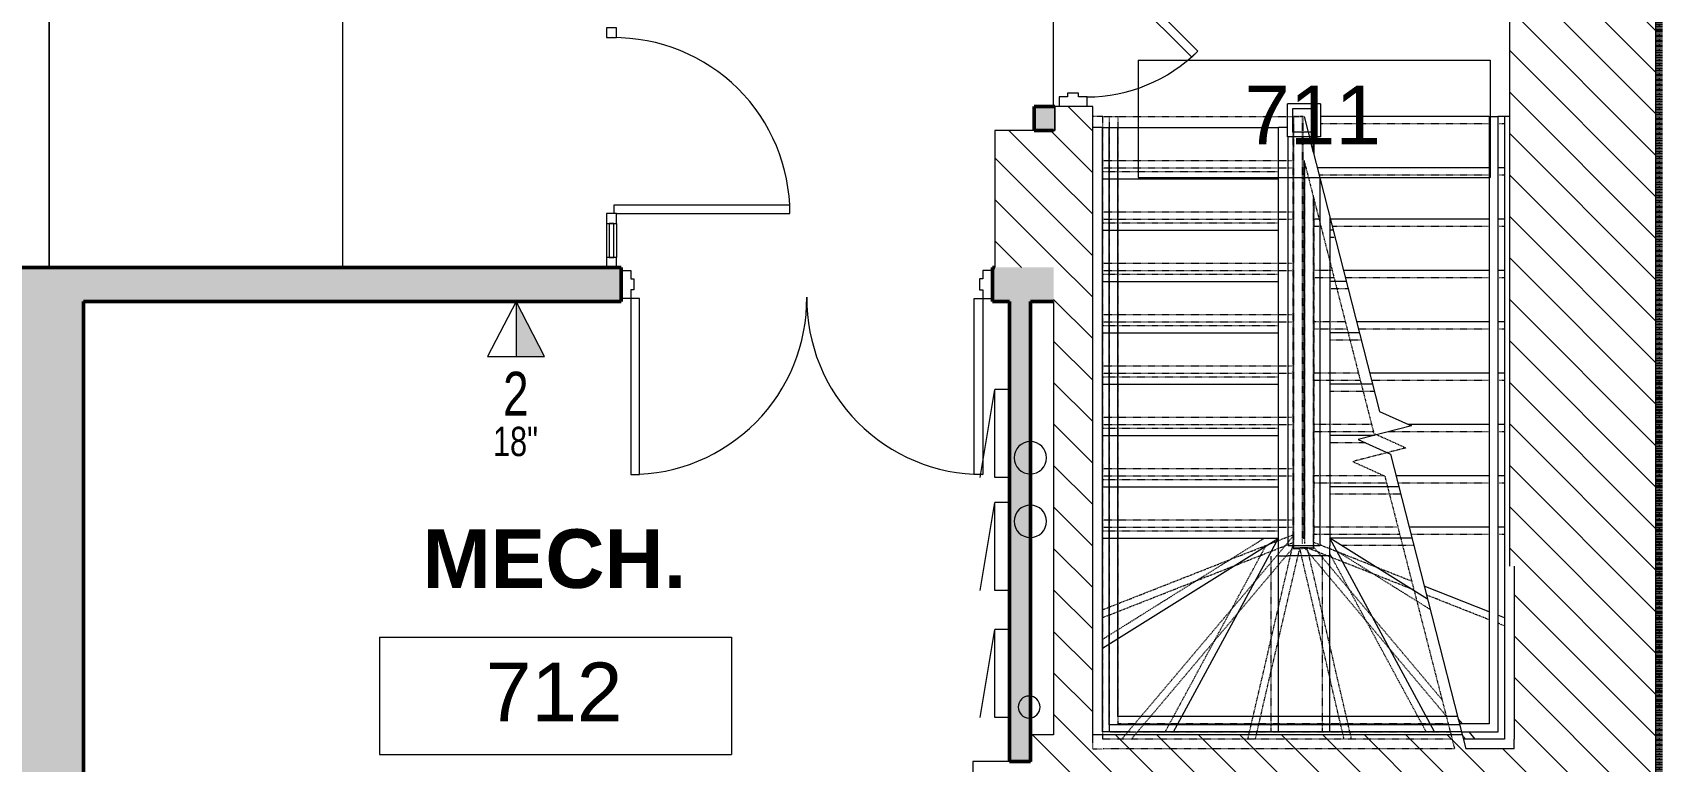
# Model space of a CAD drawing. Header units: inches. Extents: x -897 to 1409, y -1054 to 924.
# Drawn here: x 601.2 to 934.1, y -149.4 to -0.3 of the extents above; entities that cross this region are included whole.
import ezdxf

# ---------------------------------------------------------------- set-up
doc = ezdxf.new("R2010")
doc.units = ezdxf.units.IN
doc.header["$MEASUREMENT"] = 0
for name, pattern in [('Double Dash 3_8_', [1, 0.375, -0.125, 0.125, -0.125, 0.125, -0.125]), ('Double Dash 3_8__2_', [1, 0.375, -0.125, 0.125, -0.125, 0.125, -0.125]), ('Overhead 1_16_', [0.101562, 0.0625, -0.039062])]:
    doc.linetypes.add(name, pattern=pattern)
for name, color, linetype, lineweight in [('A-ANNO-NOTE', 131, 'Continuous', 9), ('A-AREA-IDEN', 2, 'Continuous', 9), ('A-DETL', 90, 'Continuous', 13), ('A-DOOR', 31, 'Continuous', 13), ('A-DOOR-FRAM', 31, 'Continuous', 20), ('A-FLOR', 192, 'Continuous', 13), ('A-FLOR-HRAL', 11, 'Continuous', 13), ('A-FLOR-HRAL-MBND', 5, 'Continuous', 13), ('A-FLOR-LEVL', 51, 'Continuous', 9), ('A-GLAZ-CURT', 52, 'Continuous', 9), ('A-GLAZ-CWMG', 51, 'Continuous', 9), ('A-WALL', 113, 'Continuous', 13), ('A-WALL-PATT', 111, 'Continuous', 13), ('C-PROP-LINE', 91, 'Double Dash 3_8_', 20), ('E-ELEC-EQPM', 71, 'Continuous', 9), ('I-WALL', 2, 'Continuous', 13), ('S-COLS-SYMB', 171, 'Continuous', 20), ('S-STRS', 31, 'Continuous', 13), ('S-STRS-MBND', 31, 'Continuous', 13)]:
    doc.layers.add(name, color=color, linetype=linetype, lineweight=lineweight)
doc.styles.add('Arial', font='arial.ttf', dxfattribs={"width": 0.75, "height": 9})
doc.styles.add('Arial_1', font='arial.ttf', dxfattribs={"width": 0.75, "height": 6})
doc.styles.add('Arial_4', font='arial.ttf', dxfattribs={"height": 12})
doc.styles.add('Arial_B', font='arialbd.ttf', dxfattribs={"height": 12})
pattern_1 = [(135, (0, 0), (-4.24264, -4.24264), [])]

# ---------------------------------------------------------------- blocks, each defined once
blk = doc.blocks.new('Room Tag - Room Tag-84095-7TH FLOOR TELECOM PLAN')
at = {"layer": 'A-AREA-IDEN'}
for p, q in [((-0.375, -0.0625), (-0.375, -0.3125)), ((-0.375, -0.0625), (0.375, -0.0625)), ((0.375, -0.0625), (0.375, -0.3125)), ((-0.375, -0.3125), (0.375, -0.3125))]:
    blk.add_line(p, q, dxfattribs=at)
blk = doc.blocks.new('Single-HM Frame - Stair Exst_ 32_-1142600-7TH FLOOR TELECOM PLAN')
at = {"layer": 'A-DOOR', "color": 53, "lineweight": 9}
for p, q in [((-16, 2.87), (6.63, 25.5)), ((7.87, 24.26), (-14.76, 1.64)), ((6.63, 25.5), (7.87, 24.26)), ((-14.76, 1.64), (-16, 2.87))]:
    blk.add_line(p, q, dxfattribs=at)
blk.add_arc((-16, 2.87), 32, 360, 44.99, dxfattribs=at)
at = {"layer": 'A-DOOR-FRAM', "color": 133}
for p, q in [((-18, 2.87), (-16, 2.87)), ((-16, 2.87), (-16, 1.12)), ((-16, 1.12), (-15.25, 1.12)), ((-15.25, 1.12), (-15.25, -1.12)), ((15.25, 1.12), (15.25, -1.12)), ((16, 1.12), (15.25, 1.12)), ((16, 2.87), (16, 1.12)), ((18, 2.87), (16, 2.87)), ((-16, -2.87), (-18, -2.87)), ((-16, -1.12), (-16, -2.87)), ((-15.25, -1.12), (-16, -1.12)), ((15.25, -1.12), (16, -1.12)), ((16, -1.12), (16, -2.87)), ((16, -2.87), (18, -2.87))]:
    blk.add_line(p, q, dxfattribs=at)
blk = doc.blocks.new('Railing - 6 1_4_-1312259-7TH FLOOR TELECOM PLAN')
at = {"layer": 'A-FLOR-HRAL', "color": 53, "lineweight": 9}
for p, q in [((3.375, 3.375), (-3.375, 3.375)), ((-3.375, -3.375), (-3.375, 3.375)), ((3.375, 3.375), (3.375, -3.375)), ((2.375, 2.375), (-2.375, 2.375)), ((-2.375, 2.375), (-2.375, -2.375)), ((2.375, -2.375), (2.375, 2.375)), ((-2.375, -2.375), (2.375, -2.375)), ((3.375, -3.375), (-3.375, -3.375))]:
    blk.add_line(p, q, dxfattribs=at)
blk = doc.blocks.new('Railing - Railing-1085655-7TH FLOOR TELECOM PLAN')
at = {"layer": 'A-FLOR-HRAL', "color": 53, "lineweight": 9}
for p in [(862.45, -21.65), (863.27, -21.65)]:
    blk.add_line(p, (863.27, -24.85), dxfattribs=at)
at = {"layer": 'A-FLOR-HRAL-MBND', "color": 53, "linetype": 'Overhead 1_16_', "lineweight": 9}
for p, q in [((859.33, -17.5), (861.08, -17.5)), ((859.33, -105.74), (859.33, -17.5)), ((861.08, -104.87), (861.08, -17.5)), ((861.52, -27.02), (861.52, -104.87)), ((863.27, -33.85), (863.27, -105.74)), ((863.27, -105.74), (859.33, -105.74))]:
    blk.add_line(p, q, dxfattribs=at)
blk.add_blockref('Railing - 6 1_4_-1312259-7TH FLOOR TELECOM PLAN', (861.4, -18.28))
blk = doc.blocks.new('Railing - Railing-1085659-7TH FLOOR TELECOM PLAN')
at = {"layer": 'A-FLOR-HRAL', "color": 53, "lineweight": 9}
for p, q in [((899.27, -17.53), (901.02, -17.53)), ((899.27, -17.53), (899.27, -136.14)), ((901.02, -17.53), (901.02, -136.14)), ((899.27, -136.14), (899.27, -141.74)), ((901.02, -136.14), (901.02, -143.49)), ((893.19, -141.74), (893.64, -143.49)), ((899.27, -141.74), (893.19, -141.74)), ((901.02, -143.49), (893.64, -143.49))]:
    blk.add_line(p, q, dxfattribs=at)
at = {"layer": 'A-FLOR-HRAL-MBND', "color": 53, "linetype": 'Overhead 1_16_', "lineweight": 9}
for p, q in [((821.58, -17.5), (823.33, -17.5)), ((821.58, -136.13), (821.58, -17.5)), ((823.33, -136.13), (823.33, -17.5)), ((821.58, -143.49), (821.58, -136.13)), ((823.33, -141.74), (823.33, -136.13)), ((835.81, -141.74), (823.33, -141.74)), ((886.81, -141.74), (835.81, -141.74)), ((890.89, -141.74), (886.81, -141.74)), ((835.81, -143.49), (821.58, -143.49)), ((886.81, -143.49), (835.81, -143.49)), ((891.34, -143.49), (886.81, -143.49))]:
    blk.add_line(p, q, dxfattribs=at)
blk = doc.blocks.new('Railing - Railing-1306724-7TH FLOOR TELECOM PLAN')
at = {"layer": 'A-FLOR-HRAL', "color": 53, "lineweight": 9}
for p, q in [((821.52, -19.74), (823.27, -19.74)), ((821.52, -135.5), (821.52, -19.74)), ((823.27, -135.5), (823.27, -19.74)), ((821.52, -141.99), (821.52, -135.5)), ((823.27, -140.24), (823.27, -135.5)), ((830.84, -141.99), (821.52, -141.99)), ((830.84, -140.24), (823.27, -140.24)), ((891.95, -140.24), (830.84, -140.24)), ((891.95, -141.99), (830.84, -141.99)), ((892.81, -140.24), (891.95, -140.24)), ((893.25, -141.99), (891.95, -141.99))]:
    blk.add_line(p, q, dxfattribs=at)
blk = doc.blocks.new('System Panel - Glazed Centered-4211756-7TH FLOOR TELECOM PLAN')
at = {"layer": 'A-GLAZ-CURT', "color": 253, "lineweight": 13}
for p, q in [((3.5, 0.5), (-3.5, 0.5)), ((-3.5, 0.5), (-3.5, -0.5)), ((3.5, -0.5), (3.5, 0.5)), ((-3.5, -0.5), (3.5, -0.5))]:
    blk.add_line(p, q, dxfattribs=at)
blk = doc.blocks.new('Curtain Wall-Store Front-Sgl w swing _ Bar - Elev_ Lobby-3130013-7TH FLOOR TELECOM PLAN')
at = {"layer": 'A-DOOR', "color": 133, "lineweight": 20}
for p, q in [((-16.25, -0.5), (-18, -0.5)), ((-18, -1), (-18, -36.5)), ((-16.25, -36.5), (-16.25, -0.5)), ((-18, -36.5), (-16.25, -36.5))]:
    blk.add_line(p, q, dxfattribs=at)
at = {"layer": 'A-DOOR', "color": 53, "lineweight": 9}
blk.add_arc((-18, -0.5), 36, 270, 0.5, dxfattribs=at)
blk = doc.blocks.new('Rectangular Mullion - 2_ x 2_ Office Front-2076735-7TH FLOOR TELECOM PLAN')
at = {"layer": 'A-GLAZ-CWMG', "color": 53}
for p, q in [((718.71, -39.37), (718.71, -46.37)), ((720.71, -39.37), (720.71, -46.37))]:
    blk.add_line(p, q, dxfattribs=at)
blk = doc.blocks.new('Rectangular Mullion - 2_ x 2_ Office Front-1467738-7TH FLOOR TELECOM PLAN')
at = {"layer": 'A-GLAZ-CWMG', "color": 133, "lineweight": 20}
for p, q in [((0, 1), (-2, 1)), ((-2, 1), (-2, -1)), ((0, -1), (0, 1)), ((-2, -1), (0, -1))]:
    blk.add_line(p, q, dxfattribs=at)
blk = doc.blocks.new('Rectangular Mullion - 2_ x 2_ Office Front-1467735-7TH FLOOR TELECOM PLAN')
at = {"layer": 'A-GLAZ-CWMG', "color": 133, "lineweight": 20}
for p, q in [((-1, 1), (1, 1)), ((-1, -1), (-1, 1)), ((1, 1), (1, -1)), ((1, -1), (-1, -1))]:
    blk.add_line(p, q, dxfattribs=at)
blk = doc.blocks.new('Double Flush-HM Frame - 6_-0_ Storeroom 20 MIN-2956951-7TH FLOOR TELECOM PLAN')
at = {"layer": 'A-DOOR', "color": 133, "lineweight": 20}
for p, q in [((-54, 38.875), (-52.25, 38.875)), ((-54, 2.875), (-54, 38.875)), ((-52.25, 38.875), (-52.25, 2.875)), ((16.25, 38.875), (16.25, 2.875)), ((18, 38.875), (16.25, 38.875)), ((18, 2.875), (18, 38.875)), ((-52.25, 2.875), (-54, 2.875)), ((16.25, 2.875), (18, 2.875))]:
    blk.add_line(p, q, dxfattribs=at)
at = {"layer": 'A-DOOR', "color": 53, "lineweight": 9}
for centre, start, end in [((-54, 2.875), 359.5, 90), ((18, 2.875), 90, 180.5)]:
    blk.add_arc(centre, 36, start, end, dxfattribs=at)
at = {"layer": 'A-DOOR-FRAM', "color": 133}
for p, q in [((-54, 2.875), (-56, 2.875)), ((-54, 1.125), (-54, 2.875)), ((-53.375, 1.125), (-54, 1.125)), ((-53.375, -1.125), (-53.375, 1.125)), ((17.375, 1.125), (18, 1.125)), ((17.375, -1.125), (17.375, 1.125)), ((18, 2.875), (20, 2.875)), ((18, 1.125), (18, 2.875)), ((-56, -2.875), (-54, -2.875)), ((-54, -1.125), (-53.375, -1.125)), ((-54, -2.875), (-54, -1.125)), ((18, -1.125), (17.375, -1.125)), ((18, -2.875), (18, -1.125)), ((20, -2.875), (18, -2.875))]:
    blk.add_line(p, q, dxfattribs=at)
blk = doc.blocks.new('Pipe-Column - Pipe6STD-4878783-7TH FLOOR TELECOM PLAN')
at = {"layer": 'S-COLS-SYMB', "color": 133}
for start, end in [(360, 180), (180, 360)]:
    blk.add_arc((0, 0), 3.31, start, end, dxfattribs=at)
blk = doc.blocks.new('Pipe-Column - Pipe4STD-4878796-7TH FLOOR TELECOM PLAN')
at = {"layer": 'S-COLS-SYMB', "color": 133}
for start, end in [(360, 180), (180, 360)]:
    blk.add_arc((0, 0), 2.25, start, end, dxfattribs=at)
blk = doc.blocks.new('Electrical Panel - Power Panel-1081292-7TH FLOOR TELECOM PLAN')
at = {"layer": 'E-ELEC-EQPM', "color": 53}
for p, q in [((-15.96, 8.12), (2.04, 5.12)), ((-15.96, 5.12), (2.04, 5.12)), ((-15.96, 2.13), (-15.96, 5.12)), ((2.04, 2.13), (2.04, 5.12))]:
    blk.add_line(p, q, dxfattribs=at)
blk = doc.blocks.new('Family - ___-850868-7TH FLOOR TELECOM PLAN')
at = {"layer": 'C-PROP-LINE', "color": 133, "linetype": 'Double Dash 3_8__2_'}
blk.add_line((934.11, -344.99), (934.11, 840.01), dxfattribs=at)

msp = doc.modelspace()

# ---------------------------------------------------------------- hatches: boundary and pattern name
at = {"layer": 'A-ANNO-NOTE'}
msp.add_hatch(color=256, dxfattribs=at).paths.add_polyline_path([(705.97, -66.62), (700.17, -55.37), (700.17, -66.62)], flags=0)
at = {"layer": 'A-WALL-PATT', "lineweight": 9}
h = msp.add_hatch(dxfattribs=at)
h.set_pattern_fill('FP_1', color=53, style=0, pattern_type=2)
h.set_pattern_definition(pattern_1)
h.paths.add_polyline_path([(933.4, -243.24), (933.4, 797.38), (903.4, 797.38), (903.4, -109.51), (904.4, -109.51), (904.4, -146.87), (903.4, -146.87), (903.4, -243.24)], flags=0)
at = {"layer": 'A-WALL-PATT'}
h = msp.add_hatch(color=253, dxfattribs=at)
h.paths.add_polyline_path([(806.15, -20.37), (810.4, -20.37), (810.4, -15.49), (806.15, -15.49)], flags=0)
h.paths.add_polyline_path([(810.4, 20.51), (810.4, 91.71), (806.15, 91.71), (806.15, 20.51)], flags=0)
at = {"layer": 'A-WALL-PATT', "lineweight": 9}
h = msp.add_hatch(dxfattribs=at)
h.set_pattern_fill('FP_1', color=53, style=0, pattern_type=2)
h.set_pattern_definition(pattern_1)
h.paths.add_polyline_path([(810.98, -143.99), (818.15, -143.99), (818.15, -15.49), (810.4, -15.49), (810.4, -20.37), (810.15, -20.37), (810.15, -143.99)], flags=0)
h.paths.add_polyline_path([(818.15, 20.51), (818.15, 79.71), (810.4, 79.71), (810.4, 20.51), (810.98, 20.51)], flags=0)
h = msp.add_hatch(dxfattribs=at)
h.set_pattern_fill('FP_1', color=53, style=0, pattern_type=2)
h.set_pattern_definition(pattern_1)
h.paths.add_polyline_path([(810.15, -48.37), (810.15, -20.37), (798.15, -20.37), (798.15, -48.37)], flags=0)
at = {"layer": 'A-WALL-PATT'}
for points in [[(598.92, -217.24), (603.18, -217.24), (603.18, -215.24), (611.67, -215.24), (611.67, -48.37), (598.92, -48.37), (598.92, -213.88)], [(638.27, -55.37), (638.27, -48.37), (611.67, -48.37), (611.67, -55.37), (612.71, -55.37)], [(805.4, -149.45), (805.4, -55.37), (801.15, -55.37), (801.15, -149.45)]]:
    msp.add_hatch(color=253, dxfattribs=at).paths.add_polyline_path(points, flags=0)
h = msp.add_hatch(color=253, dxfattribs=at)
h.paths.add_polyline_path([(797.65, -55.37), (810.15, -55.37), (810.15, -48.37), (797.65, -48.37)], flags=0)
h.paths.add_polyline_path([(721.65, -55.37), (721.65, -48.37), (638.27, -48.37), (638.27, -55.37), (652.37, -55.37)], flags=0)
at = {"layer": 'A-WALL-PATT', "lineweight": 9}
h = msp.add_hatch(dxfattribs=at)
h.set_pattern_fill('FP_1', color=53, style=0, pattern_type=2)
h.set_pattern_definition(pattern_1)
h.paths.add_polyline_path([(903.4, -155.99), (903.4, -146.87), (894.5, -146.87), (893.77, -143.99), (805.65, -143.99), (805.65, -155.99), (890.29, -155.99)], flags=0)

# ---------------------------------------------------------------- linework, layer by layer
at = {"layer": 'A-ANNO-NOTE', "lineweight": 20}
for p, q in [((700.17, -55.37), (694.36, -66.62)), ((705.97, -66.62), (700.17, -55.37)), ((694.36, -66.62), (705.97, -66.62))]:
    msp.add_line(p, q, dxfattribs=at)
at = {"layer": 'A-ANNO-NOTE'}
for p, q in [((700.17, -55.37), (700.17, -66.62)), ((705.97, -66.62), (700.17, -55.37)), ((700.17, -66.62), (705.97, -66.62))]:
    msp.add_line(p, q, dxfattribs=at)
at = {"layer": 'A-DETL', "linetype": 'Double Dash 3_8_', "lineweight": 140}
msp.add_line((934.11, -243.24), (934.11, 843.38), dxfattribs=at)
at = {"layer": 'A-FLOR', "color": 53, "lineweight": 9}
msp.add_line((810.15, -15.49), (810.15, 20.51), dxfattribs=at)
at = {"layer": 'A-FLOR', "color": 253}
msp.add_line((604.68, -48.37), (604.68, 12.13), dxfattribs=at)
at = {"layer": 'A-FLOR-LEVL', "color": 53}
for p, q in [((664.68, 23.63), (664.68, -48.37)), ((604.68, 12.13), (604.68, -48.37))]:
    msp.add_line(p, q, dxfattribs=at)
at = {"layer": 'A-WALL', "color": 133, "lineweight": 20}
for p, q in [((933.4, -243.24), (933.4, 797.38)), ((903.4, 16.01), (903.4, -109.51)), ((818.15, -15.49), (810.4, -15.49)), ((818.15, -143.99), (818.15, -15.49)), ((798.15, -20.37), (798.15, -48.37)), ((810.15, -20.37), (798.15, -20.37)), ((810.15, -55.37), (810.15, -143.99)), ((810.15, -143.99), (805.65, -143.99)), ((805.65, -143.99), (805.65, -149.45)), ((893.77, -143.99), (818.15, -143.99)), ((793.65, -149.45), (793.65, -176.99)), ((805.65, -149.45), (793.65, -149.45))]:
    msp.add_line(p, q, dxfattribs=at)
at = {"layer": 'A-WALL', "color": 53, "lineweight": 9}
for p, q in [((810.4, -15.49), (810.4, -20.37)), ((810.4, -20.37), (810.15, -20.37))]:
    msp.add_line(p, q, dxfattribs=at)
at = {"layer": 'I-WALL', "color": 213, "lineweight": 50}
for p, q in [((806.15, -15.49), (806.15, -20.37)), ((810.4, -15.49), (806.15, -15.49)), ((806.15, -20.37), (810.15, -20.37)), ((611.67, -48.37), (598.92, -48.37)), ((638.27, -48.37), (611.67, -48.37)), ((721.65, -48.37), (638.27, -48.37)), ((721.65, -55.37), (721.65, -48.37)), ((798.15, -48.37), (797.65, -48.37)), ((797.65, -48.37), (797.65, -55.37)), ((611.67, -207.24), (611.67, -55.37)), ((611.67, -55.37), (638.27, -55.37)), ((638.27, -55.37), (721.65, -55.37)), ((797.65, -55.37), (801.15, -55.37)), ((801.15, -55.37), (801.15, -149.45)), ((805.4, -55.37), (810.15, -55.37)), ((805.4, -149.45), (805.4, -55.37)), ((801.15, -149.45), (805.4, -149.45))]:
    msp.add_line(p, q, dxfattribs=at)
at = {"layer": 'I-WALL', "color": 253}
for p, q in [((810.4, -20.37), (810.4, -15.49)), ((810.15, -20.37), (810.4, -20.37))]:
    msp.add_line(p, q, dxfattribs=at)
at = {"layer": 'S-STRS', "color": 53, "lineweight": 9}
for p, q in [((820.15, -19.74), (818.15, -19.74)), ((820.15, -30.24), (820.15, -19.74)), ((820.15, -19.74), (856.15, -19.74)), ((858.02, -19.74), (856.15, -19.74)), ((856.15, -30.24), (856.15, -19.74)), ((899.27, -17.53), (864.77, -17.53)), ((902.4, -17.53), (901.02, -17.53)), ((903.4, -17.53), (902.4, -17.53)), ((902.4, -17.53), (902.4, -28.03)), ((858.15, -105.37), (858.15, -21.65)), ((863.4, -21.65), (863.4, -25.34)), ((899.27, -28.03), (864.09, -28.03)), ((902.4, -28.03), (901.02, -28.03)), ((902.4, -28.03), (902.4, -38.53)), ((820.15, -40.74), (820.15, -30.24)), ((820.15, -30.24), (856.15, -30.24)), ((856.15, -40.74), (856.15, -30.24)), ((864.65, -30.23), (864.65, -105.37)), ((866.65, -38.04), (866.65, -40.74)), ((899.27, -38.53), (866.77, -38.53)), ((902.4, -38.53), (901.02, -38.53)), ((902.4, -38.53), (902.4, -49.03)), ((820.15, -51.24), (820.15, -40.74)), ((820.15, -40.74), (856.15, -40.74)), ((856.15, -51.24), (856.15, -40.74)), ((866.65, -40.74), (866.65, -51.24)), ((867.34, -40.74), (866.65, -40.74)), ((899.27, -49.03), (869.46, -49.03)), ((902.4, -49.03), (901.02, -49.03)), ((902.4, -49.03), (902.4, -59.53)), ((820.15, -61.74), (820.15, -51.24)), ((820.15, -51.24), (856.15, -51.24)), ((856.15, -61.74), (856.15, -51.24)), ((866.65, -51.24), (866.65, -61.74)), ((870.03, -51.24), (866.65, -51.24)), ((899.27, -59.53), (872.15, -59.53)), ((902.4, -59.53), (901.02, -59.53)), ((902.4, -59.53), (902.4, -70.03)), ((820.15, -72.24), (820.15, -61.74)), ((820.15, -61.74), (856.15, -61.74)), ((856.15, -72.24), (856.15, -61.74)), ((866.65, -61.74), (866.65, -72.24)), ((872.72, -61.74), (866.65, -61.74)), ((820.15, -82.74), (820.15, -72.24)), ((820.15, -72.24), (856.15, -72.24)), ((856.15, -82.74), (856.15, -72.24)), ((866.65, -72.24), (866.65, -82.74)), ((875.4, -72.24), (866.65, -72.24)), ((899.27, -70.03), (874.84, -70.03)), ((902.4, -70.03), (901.02, -70.03)), ((902.4, -70.03), (902.4, -80.53)), ((820.15, -93.24), (820.15, -82.74)), ((820.15, -82.74), (856.15, -82.74)), ((856.15, -93.24), (856.15, -82.74)), ((866.65, -82.74), (866.65, -93.24)), ((875.82, -82.74), (866.65, -82.74)), ((899.27, -80.53), (882.79, -80.53)), ((902.4, -80.53), (901.02, -80.53)), ((902.4, -80.53), (902.4, -91.03)), ((899.27, -91.03), (880.21, -91.03)), ((902.4, -91.03), (901.02, -91.03)), ((902.4, -91.03), (902.4, -101.53)), ((820.15, -103.74), (820.15, -93.24)), ((820.15, -93.24), (856.15, -93.24)), ((856.15, -103.74), (856.15, -93.24)), ((866.65, -93.24), (866.65, -103.74)), ((880.78, -93.24), (866.65, -93.24)), ((899.27, -101.53), (882.9, -101.53)), ((902.4, -101.53), (901.02, -101.53)), ((902.4, -101.53), (902.4, -120.08)), ((820.15, -126.24), (820.15, -103.74)), ((820.15, -103.74), (856.15, -103.74)), ((820.15, -126.24), (856.15, -103.74)), ((834.71, -143.37), (856.15, -103.74)), ((856.15, -107.37), (856.15, -103.74)), ((864.65, -105.37), (858.15, -105.37)), ((866.65, -103.74), (866.65, -105.37)), ((888.09, -143.37), (866.65, -103.74)), ((886.67, -116.25), (866.65, -103.74)), ((883.47, -103.74), (866.65, -103.74)), ((866.65, -107.37), (866.65, -105.37)), ((856.15, -107.37), (858.15, -107.37)), ((856.15, -143.37), (856.15, -107.37)), ((866.65, -107.37), (858.15, -107.37)), ((866.65, -143.37), (866.65, -107.37)), ((904.4, -109.51), (904.4, -128.65)), ((899.27, -118.84), (885.99, -113.59)), ((902.4, -120.08), (901.02, -119.53)), ((902.4, -120.08), (902.4, -128.65)), ((820.15, -132.24), (820.15, -126.24)), ((902.4, -128.65), (902.4, -144.87)), ((904.4, -128.65), (904.4, -144.87)), ((820.15, -143.37), (820.15, -132.24)), ((893.78, -141.74), (892.93, -140.73)), ((825.81, -143.37), (820.15, -143.37)), ((834.71, -143.37), (827.22, -143.37)), ((856.15, -143.37), (834.71, -143.37)), ((866.65, -143.37), (856.15, -143.37)), ((888.09, -143.37), (866.65, -143.37)), ((893.61, -143.37), (888.09, -143.37)), ((896.41, -144.87), (893.99, -144.87)), ((896.41, -144.87), (895.26, -143.49)), ((902.4, -144.87), (896.41, -144.87)), ((904.4, -146.87), (904.4, -144.87)), ((904.4, -146.87), (894.5, -146.87))]:
    msp.add_line(p, q, dxfattribs=at)
at = {"layer": 'S-STRS', "color": 53, "linetype": 'Overhead 1_16_', "lineweight": 9}
for p, q in [((899.27, -19.03), (864.77, -19.03)), ((902.4, -19.03), (901.02, -19.03)), ((820.15, -28.74), (856.15, -28.74)), ((899.27, -29.53), (864.47, -29.53)), ((902.4, -29.53), (901.02, -29.53)), ((820.15, -39.24), (856.15, -39.24)), ((867.72, -42.24), (866.65, -42.24)), ((899.27, -40.03), (867.16, -40.03)), ((902.4, -40.03), (901.02, -40.03)), ((820.15, -49.74), (856.15, -49.74)), ((870.41, -52.74), (866.65, -52.74)), ((899.27, -50.53), (869.84, -50.53)), ((902.4, -50.53), (901.02, -50.53)), ((820.15, -60.24), (856.15, -60.24)), ((873.1, -63.24), (866.65, -63.24)), ((899.27, -61.03), (872.53, -61.03)), ((902.4, -61.03), (901.02, -61.03)), ((820.15, -70.74), (856.15, -70.74)), ((899.27, -71.53), (875.22, -71.53)), ((902.4, -71.53), (901.02, -71.53)), ((875.79, -73.74), (866.65, -73.74)), ((820.15, -81.24), (856.15, -81.24)), ((899.27, -82.03), (878.61, -82.03)), ((902.4, -82.03), (901.02, -82.03)), ((873.94, -84.24), (866.65, -84.24)), ((820.15, -91.74), (856.15, -91.74)), ((899.27, -92.53), (880.59, -92.53)), ((902.4, -92.53), (901.02, -92.53)), ((881.16, -94.74), (866.65, -94.74)), ((820.15, -102.24), (856.15, -102.24)), ((899.27, -103.03), (883.28, -103.03)), ((902.4, -103.03), (901.02, -103.03)), ((820.15, -124.47), (853.32, -103.74)), ((833, -143.37), (853.57, -105.35)), ((887.21, -118.36), (868.09, -106.42)), ((883.85, -105.24), (869.05, -105.24)), ((854.65, -143.37), (854.65, -107.37)), ((865.15, -143.37), (865.15, -107.37)), ((886.38, -143.37), (866.65, -106.9)), ((899.27, -120.46), (886.44, -115.39)), ((902.4, -121.69), (901.02, -121.15)), ((894.45, -144.87), (893.79, -144.08))]:
    msp.add_line(p, q, dxfattribs=at)
at = {"layer": 'S-STRS-MBND', "color": 53, "linetype": 'Overhead 1_16_', "lineweight": 9}
for p, q in [((820.2, -17.5), (818.2, -17.5)), ((818.2, -128.63), (818.2, -17.5)), ((820.2, -128.63), (820.2, -17.5)), ((820.2, -17.5), (859.2, -17.5)), ((861.2, -17.5), (859.2, -17.5)), ((859.2, -105.87), (859.2, -17.5)), ((861.2, -103.87), (861.2, -17.5)), ((820.2, -26.5), (859.2, -26.5)), ((861.4, -26.53), (861.4, -103.87)), ((861.4, -26.53), (875.68, -82.34)), ((820.2, -28), (859.2, -28)), ((863.4, -34.34), (863.4, -103.87)), ((820.2, -37), (859.2, -37)), ((820.2, -38.5), (859.2, -38.5)), ((864.47, -38.53), (863.4, -38.53)), ((864.85, -40.03), (863.4, -40.03)), ((820.2, -47.5), (859.2, -47.5)), ((820.2, -49), (859.2, -49)), ((867.16, -49.03), (863.4, -49.03)), ((867.54, -50.53), (863.4, -50.53)), ((820.2, -58), (859.2, -58)), ((820.2, -59.5), (859.2, -59.5)), ((869.84, -59.53), (863.4, -59.53)), ((870.23, -61.03), (863.4, -61.03)), ((820.2, -68.5), (859.2, -68.5)), ((820.2, -70), (859.2, -70)), ((872.53, -70.03), (863.4, -70.03)), ((872.92, -71.53), (863.4, -71.53)), ((820.2, -79), (859.2, -79)), ((820.2, -80.5), (859.2, -80.5)), ((875.22, -80.53), (863.4, -80.53)), ((875.6, -82.03), (863.4, -82.03)), ((875.68, -82.34), (882.25, -85.3)), ((882.25, -85.3), (871.35, -88.09)), ((820.2, -89.5), (859.2, -89.5)), ((871.35, -88.09), (877.91, -91.06)), ((820.2, -91), (859.2, -91)), ((877.85, -91.03), (863.4, -91.03)), ((878.29, -92.53), (863.4, -92.53)), ((877.91, -91.06), (892.2, -146.87)), ((820.2, -100), (859.2, -100)), ((820.2, -101.5), (859.2, -101.5)), ((820.2, -118.39), (859.2, -103.05)), ((880.59, -101.53), (863.4, -101.53)), ((880.98, -103.03), (863.4, -103.03)), ((820.2, -120.01), (859.2, -104.66)), ((824.11, -144.87), (859.2, -103.34)), ((826.08, -144.87), (859.2, -105.66)), ((849.89, -144.87), (859.2, -104.91)), ((851.43, -144.87), (860.52, -105.87)), ((859.2, -105.87), (861.2, -105.87)), ((869.57, -144.87), (860.54, -105.87)), ((861.4, -103.87), (861.2, -103.87)), ((863.4, -105.87), (861.2, -105.87)), ((890.48, -140.15), (861.61, -105.87)), ((871.11, -144.87), (862.08, -105.87)), ((883.88, -114.37), (862.36, -105.87)), ((863.4, -105.87), (863.4, -103.87)), ((883.42, -112.58), (863.4, -104.66)), ((889.62, -136.8), (863.4, -105.66)), ((818.2, -146.87), (818.2, -128.63)), ((820.2, -144.87), (820.2, -128.63)), ((891.69, -144.87), (820.2, -144.87)), ((818.2, -146.87), (820.2, -146.87)), ((892.2, -146.87), (820.2, -146.87))]:
    msp.add_line(p, q, dxfattribs=at)
at = {"layer": 'S-STRS-MBND', "color": 53, "lineweight": 9}
for p, q in [((861.4, -17.53), (876.83, -77.84)), ((876.83, -77.84), (883.4, -80.8)), ((883.4, -80.8), (872.5, -83.59)), ((872.5, -83.59), (879.07, -86.56)), ((879.07, -86.56), (894.5, -146.87))]:
    msp.add_line(p, q, dxfattribs=at)

# ---------------------------------------------------------------- block references
at = {"color": 133, "linetype": 'Double Dash 3_8__2_', "lineweight": 20}
msp.add_blockref('Family - ___-850868-7TH FLOOR TELECOM PLAN', (0, 0), dxfattribs=at)
at = {"color": 53, "lineweight": 9}
for name, p, rotation in [('Single-HM Frame - Stair Exst_ 32_-1142600-7TH FLOOR TELECOM PLAN', (814.15, 2.51), 269.9999999999999), ('Curtain Wall-Store Front-Sgl w swing _ Bar - Elev_ Lobby-3130013-7TH FLOOR TELECOM PLAN', (719.71, -19.37), 89.9999999999999), ('System Panel - Glazed Centered-4211756-7TH FLOOR TELECOM PLAN', (719.71, -42.87), 89.9999999999999), ('Rectangular Mullion - 2_ x 2_ Office Front-1467738-7TH FLOOR TELECOM PLAN', (719.71, -48.37), 269.9999999999999), ('Double Flush-HM Frame - 6_-0_ Storeroom 20 MIN-2956951-7TH FLOOR TELECOM PLAN', (741.65, -51.87), 180), ('Electrical Panel - Power Panel-1081292-7TH FLOOR TELECOM PLAN', (803.27, -75.41), 89.9999999999999), ('Electrical Panel - Power Panel-1081292-7TH FLOOR TELECOM PLAN', (803.27, -98.49), 89.9999999999999), ('Electrical Panel - Power Panel-1081292-7TH FLOOR TELECOM PLAN', (803.27, -124.49), 89.9999999999999)]:
    msp.add_blockref(name, p, dxfattribs=dict(at, rotation=rotation))
at = {"color": 53, "lineweight": 9, "extrusion": (0, 0, -1), "rotation": 90.00000000000011}
for p in [(-719.71, -0.37), (-719.71, -38.37)]:
    msp.add_blockref('Rectangular Mullion - 2_ x 2_ Office Front-1467735-7TH FLOOR TELECOM PLAN', p, dxfattribs=at)
at = {"color": 53, "lineweight": 9}
for name, p in [('Railing - Railing-1085655-7TH FLOOR TELECOM PLAN', (0, 0)), ('Railing - Railing-1306724-7TH FLOOR TELECOM PLAN', (0, 0)), ('Railing - Railing-1085659-7TH FLOOR TELECOM PLAN', (0, 0)), ('Rectangular Mullion - 2_ x 2_ Office Front-2076735-7TH FLOOR TELECOM PLAN', (0, 0)), ('Pipe-Column - Pipe6STD-4878783-7TH FLOOR TELECOM PLAN', (805.4, -87.32)), ('Pipe-Column - Pipe6STD-4878783-7TH FLOOR TELECOM PLAN', (805.4, -100.32)), ('Pipe-Column - Pipe4STD-4878796-7TH FLOOR TELECOM PLAN', (805.15, -138.32))]:
    msp.add_blockref(name, p, dxfattribs=at)
at = {"layer": 'A-AREA-IDEN', "xscale": 95.99999999999994, "yscale": 95.99999999999994, "zscale": 95.99999999999994}
for p in [(863.45, 0), (708.25, -118.03)]:
    msp.add_blockref('Room Tag - Room Tag-84095-7TH FLOOR TELECOM PLAN', p, dxfattribs=at)

# ---------------------------------------------------------------- texts
at = {"layer": 'A-ANNO-NOTE', "attachment_point": 1}
for s, insert, char_height, width, style in [('2', (697.51, -69.73), 9, 6.363, 'Arial'), ('18"', (695.44, -80.98), 6, 11.3625, 'Arial_1')]:
    msp.add_mtext(s, dxfattribs=dict(at, insert=insert, char_height=char_height, width=width, style=style))
at = {"layer": 'A-AREA-IDEN', "char_height": 12, "attachment_point": 1}
for s, insert, width, style in [('711', (849.18, -11.18), 33.633, 'Arial_4'), ('MECH.', (681.02, -101.96), 65.751, 'Arial_B'), ('712', (693.98, -129.21), 33.633, 'Arial_4')]:
    msp.add_mtext(s, dxfattribs=dict(at, insert=insert, width=width, style=style))

doc.saveas('drawing.dxf')
